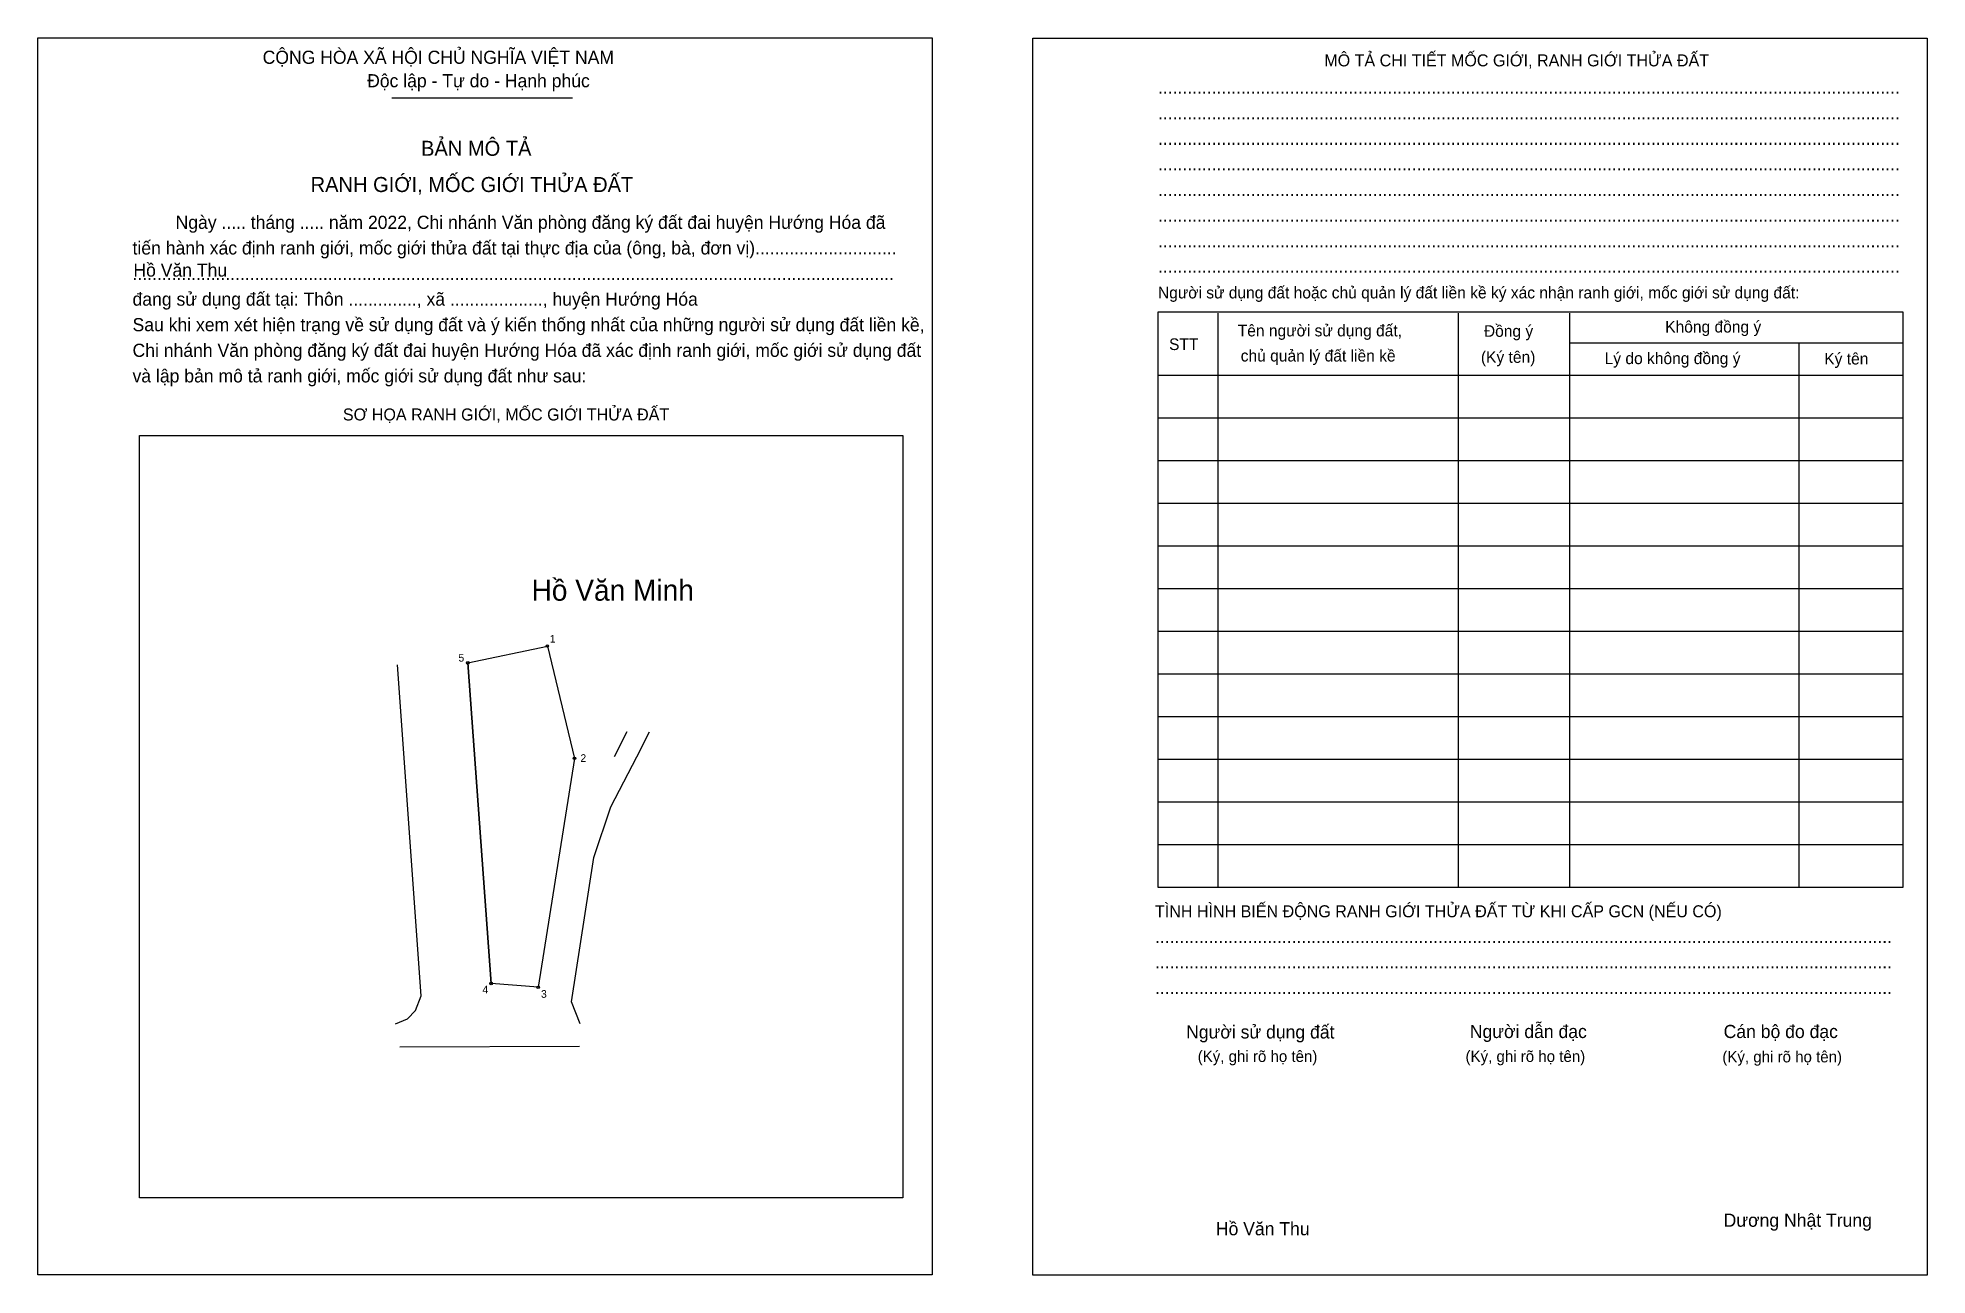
# Model space of a CAD drawing. Extents: x 548520 to 548736, y 1836690 to 1836831.
import ezdxf

# ---------------------------------------------------------------- set-up
doc = ezdxf.new("R2010")
doc.units = 0
for name, color, linetype in [('Level 1', 7, 'Continuous'), ('Level 10', 7, 'Continuous'), ('Level 11', 7, 'Continuous'), ('Level 12', 7, 'Continuous'), ('Level 2', 7, 'Continuous'), ('Level 25', 7, 'Continuous'), ('Level 55', 7, 'Continuous'), ('Level 6', 7, 'Continuous'), ('Level 9', 7, 'Continuous')]:
    doc.layers.add(name, color=color, linetype=linetype)

msp = doc.modelspace()

# ---------------------------------------------------------------- linework, layer by layer
at = {"layer": 'Level 1'}
for p, q in [((548519.88, 1836831.02), (548519.88, 1836831.02)), ((548633.6, 1836830.97), (548633.6, 1836830.97)), ((548560.33, 1836824.14), (548581, 1836824.14)), ((548654.73, 1836799.53), (548654.73, 1836733.96)), ((548682.22, 1836799.53), (548682.22, 1836733.96)), ((548694.95, 1836799.53), (548694.95, 1836733.96)), ((548694.95, 1836796.16), (548733.07, 1836796.16)), ((548721.13, 1836796.16), (548721.13, 1836733.96)), ((548647.9, 1836792.46), (548733.07, 1836792.46)), ((548647.9, 1836787.58), (548733.07, 1836787.58)), ((548531.49, 1836785.58), (548531.49, 1836785.58)), ((548647.9, 1836782.71), (548733.07, 1836782.71)), ((548647.9, 1836777.83), (548733.07, 1836777.83)), ((548647.9, 1836772.96), (548733.07, 1836772.96)), ((548647.9, 1836768.08), (548733.07, 1836768.08)), ((548647.9, 1836763.21), (548733.07, 1836763.21)), ((548647.9, 1836758.33), (548733.07, 1836758.33)), ((548647.9, 1836753.46), (548733.07, 1836753.46)), ((548647.9, 1836748.58), (548733.07, 1836748.58)), ((548647.9, 1836743.71), (548733.07, 1836743.71)), ((548647.9, 1836738.83), (548733.07, 1836738.83)), ((548618.75, 1836698.42), (548618.75, 1836698.42)), ((548622.1, 1836689.64), (548622.1, 1836689.64)), ((548735.81, 1836689.59), (548735.81, 1836689.59))]:
    msp.add_line(p, q, dxfattribs=at)
for points in [[(548733.07, 1836799.67), (548647.9, 1836799.67), (548647.9, 1836733.96), (548733.07, 1836733.96)], [(548531.49, 1836785.58), (548618.75, 1836785.58), (548618.75, 1836698.42), (548531.49, 1836698.42)]]:
    msp.add_lwpolyline(points, close=True, dxfattribs=at)
at = {"layer": 'Level 10'}
for p, q in [((548563.71, 1836721.53), (548561, 1836759.35)), ((548585.8, 1836748.87), (548587.22, 1836751.74)), ((548588.36, 1836748.82), (548589.78, 1836751.69)), ((548585.37, 1836743.11), (548588.36, 1836748.82)), ((548583.44, 1836737.32), (548585.37, 1836743.11)), ((548580.87, 1836720.83), (548583.44, 1836737.32)), ((548563.05, 1836719.84), (548563.71, 1836721.53)), ((548581.88, 1836718.32), (548580.87, 1836720.83)), ((548560.78, 1836718.33), (548562.14, 1836718.89)), ((548562.14, 1836718.89), (548563.05, 1836719.84)), ((548561.26, 1836715.71), (548581.81, 1836715.78))]:
    msp.add_line(p, q, dxfattribs=at)
msp.add_lwpolyline([(548578.12, 1836761.5), (548581.22, 1836748.66), (548577.07, 1836722.5), (548571.69, 1836722.93), (548569.02, 1836759.58)], close=True, dxfattribs=at)
at = {"layer": 'Level 11'}
for centre in [(548569.02, 1836759.58), (548578.12, 1836761.5), (548578.12, 1836761.5), (548581.22, 1836748.66), (548571.69, 1836722.93), (548577.07, 1836722.5)]:
    msp.add_circle(centre, 0.146, dxfattribs=at)
at = {"layer": 'Level 2'}
for points in [[(548519.88, 1836831.02), (548622.1, 1836831.02), (548622.1, 1836689.64), (548519.88, 1836689.64)], [(548633.6, 1836830.97), (548735.82, 1836830.97), (548735.82, 1836689.59), (548633.6, 1836689.59)]]:
    msp.add_lwpolyline(points, close=True, dxfattribs=at)
at = {"layer": 'Level 25'}
msp.add_line((548569.02, 1836759.58), (548571.69, 1836722.93), dxfattribs=at)

# ---------------------------------------------------------------- texts
at = {"layer": 'Level 1'}
for s, height, p in [('CỘNG HÒA XÃ HỘI CHỦ NGHĨA VIỆT NAM', 1.5014, (548545.58, 1836828.04)), ('MÔ TẢ CHI TIẾT MỐC GIỚI, RANH GIỚI THỬA ĐẤT', 1.3727, (548666.91, 1836827.75)), ('Độc lập - Tự do - Hạnh phúc', 1.5014, (548557.52, 1836825.36)), ('........................................................................................................................................................', 1.50141, (548647.9, 1836824.63)), ('........................................................................................................................................................', 1.50141, (548647.9, 1836821.71)), ('BẢN MÔ TẢ', 1.716, (548563.68, 1836817.53)), ('........................................................................................................................................................', 1.50141, (548647.9, 1836818.78)), ('........................................................................................................................................................', 1.50141, (548647.9, 1836815.86)), ('RANH GIỚI, MỐC GIỚI THỬA ĐẤT', 1.7161, (548551.06, 1836813.39)), ('........................................................................................................................................................', 1.50141, (548647.9, 1836812.93)), ('Ngày ..... tháng ..... năm 2022, Chi nhánh Văn phòng đăng ký đất đai huyện Hướng Hóa đã', 1.5014, (548535.63, 1836809.18)), ('........................................................................................................................................................', 1.50141, (548647.9, 1836810.01)), ('tiến hành xác định ranh giới, mốc giới thửa đất tại thực địa của (ông, bà, đơn vị).............................', 1.50141, (548530.71, 1836806.25)), ('........................................................................................................................................................', 1.50141, (548647.9, 1836807.08)), ('............................................................................................................................................................', 1.50141, (548530.71, 1836803.33)), ('Người sử dụng đất hoặc chủ quản lý đất liền kề ký xác nhận ranh giới, mốc giới sử dụng đất:', 1.33, (548647.9, 1836801.23)), ('........................................................................................................................................................', 1.50141, (548647.9, 1836804.16)), ('đang sử dụng đất tại: Thôn .............., xã ..................., huyện Hướng Hóa', 1.5014, (548530.71, 1836800.4)), ('Sau khi xem xét hiện trạng về sử dụng đất và ý kiến thống nhất của những người sử dụng đất liền kề,', 1.5014, (548530.71, 1836797.48)), ('Tên người sử dụng đất,', 1.33, (548657.02, 1836796.89)), ('Không đồng ý', 1.33, (548705.87, 1836797.33)), ('Chi nhánh Văn phòng đăng ký đất đai huyện Hướng Hóa đã xác định ranh giới, mốc giới sử dụng đất', 1.5014, (548530.71, 1836794.55)), ('STT', 1.33, (548649.17, 1836795.33)), ('Đồng ý', 1.33, (548685.15, 1836796.84)), ('chủ quản lý đất liền kề', 1.33, (548657.36, 1836794.02)), ('(Ký tên)', 1.33, (548684.81, 1836793.87)), ('Lý do không đồng ý', 1.33, (548698.95, 1836793.72)), ('Ký tên', 1.33, (548724.05, 1836793.68)), ('và lập bản mô tả ranh giới, mốc giới sử dụng đất như sau:', 1.5014, (548530.71, 1836791.63)), ('SƠ HỌA RANH GIỚI, MỐC GIỚI THỬA ĐẤT', 1.3727, (548554.75, 1836787.28)), ('TÌNH HÌNH BIẾN ĐỘNG RANH GIỚI THỬA ĐẤT TỪ KHI CẤP GCN (NẾU CÓ)', 1.3727, (548647.56, 1836730.5)), ('.......................................................................................................................................................', 1.50141, (548647.56, 1836727.57)), ('.......................................................................................................................................................', 1.50141, (548647.56, 1836724.65)), ('.......................................................................................................................................................', 1.50141, (548647.56, 1836721.72)), ('Người dẫn đạc', 1.5014, (548683.54, 1836716.7)), ('Người sử dụng đất', 1.5014, (548651.12, 1836716.65)), ('Cán bộ đo đạc', 1.5014, (548712.55, 1836716.7)), ('(Ký, ghi rõ họ tên)', 1.287, (548652.44, 1836713.97)), ('(Ký, ghi rõ họ tên)', 1.287, (548683.05, 1836713.97)), ('(Ký, ghi rõ họ tên)', 1.287, (548712.4, 1836713.92)), ('Dương Nhật Trung', 1.5014, (548712.55, 1836695.13))]:
    msp.add_text(s, height=height, dxfattribs=at).set_placement(p)
at = {"layer": 'Level 12'}
msp.add_text('Hồ Văn Minh', height=2.4, dxfattribs=at).set_placement((548576.31, 1836766.68))
at = {"layer": 'Level 55'}
for s, p in [('5', (548568.99, 1836759.58)), ('1', (548578.09, 1836761.5)), ('2', (548581.19, 1836748.66)), ('4', (548571.66, 1836722.93)), ('3', (548577.04, 1836722.5))]:
    msp.add_text(s, height=0.0975, dxfattribs=at).set_placement(p)
at = {"layer": 'Level 6'}
for p in [(548530.81, 1836803.72), (548654.52, 1836694.16)]:
    msp.add_text('Hồ Văn Thu', height=1.501, dxfattribs=at).set_placement(p)
at = {"layer": 'Level 9'}
for s, p in [('1', (548578.4, 1836761.89)), ('5', (548567.96, 1836759.72)), ('2', (548581.9, 1836748.26)), ('4', (548570.7, 1836721.8)), ('3', (548577.4, 1836721.3))]:
    msp.add_text(s, height=0.878, dxfattribs=at).set_placement(p)

doc.saveas('drawing.dxf')
